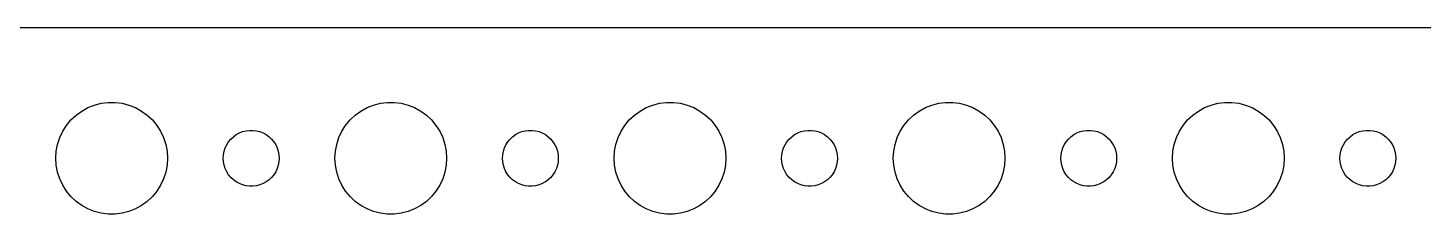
# Model space of a CAD drawing. Header units: metres. Extents: x -142 to 142, y -112 to 112.
# Drawn here: x -4.5 to 70.5, y 102 to 112 of the extents above; entities that cross this region are included whole.
import ezdxf

# ---------------------------------------------------------------- set-up
doc = ezdxf.new("R2010")
doc.units = ezdxf.units.M

msp = doc.modelspace()

# ---------------------------------------------------------------- linework, layer by layer
for p, q in [((137.314, 111.99), (-137.314, 111.99)), ((-0.56213, 107.947), (-0.18837, 107.994)), ((-0.18837, 107.994), (0.18837, 107.994)), ((0.18837, 107.994), (0.56213, 107.947)), ((14.4379, 107.947), (14.8116, 107.994)), ((14.8116, 107.994), (15.1884, 107.994)), ((15.1884, 107.994), (15.5621, 107.947)), ((29.4379, 107.947), (29.8116, 107.994)), ((29.8116, 107.994), (30.1884, 107.994)), ((30.1884, 107.994), (30.5621, 107.947)), ((44.4379, 107.947), (44.8116, 107.994)), ((44.8116, 107.994), (45.1884, 107.994)), ((45.1884, 107.994), (45.5621, 107.947)), ((59.4379, 107.947), (59.8116, 107.994)), ((59.8116, 107.994), (60.1884, 107.994)), ((60.1884, 107.994), (60.5621, 107.947)), ((-2.1869, 107.054), (-1.91226, 107.312)), ((-1.91226, 107.312), (-1.60747, 107.533)), ((-1.60747, 107.533), (-1.27733, 107.714)), ((-1.27733, 107.714), (-0.92705, 107.853)), ((-0.92705, 107.853), (-0.56213, 107.947)), ((0.56213, 107.947), (0.92705, 107.853)), ((0.92705, 107.853), (1.27733, 107.714)), ((1.27733, 107.714), (1.60747, 107.533)), ((1.60747, 107.533), (1.91226, 107.312)), ((1.91226, 107.312), (2.1869, 107.054)), ((12.8131, 107.054), (13.0877, 107.312)), ((13.0877, 107.312), (13.3925, 107.533)), ((13.3925, 107.533), (13.7227, 107.714)), ((13.7227, 107.714), (14.0729, 107.853)), ((14.0729, 107.853), (14.4379, 107.947)), ((15.5621, 107.947), (15.927, 107.853)), ((15.927, 107.853), (16.2773, 107.714)), ((16.2773, 107.714), (16.6075, 107.533)), ((16.6075, 107.533), (16.9123, 107.312)), ((16.9123, 107.312), (17.1869, 107.054)), ((27.8131, 107.054), (28.0877, 107.312)), ((28.0877, 107.312), (28.3925, 107.533)), ((28.3925, 107.533), (28.7227, 107.714)), ((28.7227, 107.714), (29.0729, 107.853)), ((29.0729, 107.853), (29.4379, 107.947)), ((30.5621, 107.947), (30.927, 107.853)), ((30.927, 107.853), (31.2773, 107.714)), ((31.2773, 107.714), (31.6075, 107.533)), ((31.6075, 107.533), (31.9123, 107.312)), ((31.9123, 107.312), (32.1869, 107.054)), ((42.8131, 107.054), (43.0877, 107.312)), ((43.0877, 107.312), (43.3925, 107.533)), ((43.3925, 107.533), (43.7227, 107.714)), ((43.7227, 107.714), (44.0729, 107.853)), ((44.0729, 107.853), (44.4379, 107.947)), ((45.5621, 107.947), (45.927, 107.853)), ((45.927, 107.853), (46.2773, 107.714)), ((46.2773, 107.714), (46.6075, 107.533)), ((46.6075, 107.533), (46.9123, 107.312)), ((46.9123, 107.312), (47.1869, 107.054)), ((57.8131, 107.054), (58.0877, 107.312)), ((58.0877, 107.312), (58.3925, 107.533)), ((58.3925, 107.533), (58.7227, 107.714)), ((58.7227, 107.714), (59.0729, 107.853)), ((59.0729, 107.853), (59.4379, 107.947)), ((60.5621, 107.947), (60.927, 107.853)), ((60.927, 107.853), (61.2773, 107.714)), ((61.2773, 107.714), (61.6075, 107.533)), ((61.6075, 107.533), (61.9123, 107.312)), ((61.9123, 107.312), (62.1869, 107.054)), ((-2.62891, 106.445), (-2.42705, 106.763)), ((-2.42705, 106.763), (-2.1869, 107.054)), ((2.1869, 107.054), (2.42705, 106.763)), ((2.42705, 106.763), (2.62891, 106.445)), ((7.03647, 106.427), (7.21892, 106.473)), ((7.21892, 106.473), (7.40581, 106.497)), ((7.40581, 106.497), (7.59418, 106.497)), ((7.59418, 106.497), (7.78107, 106.473)), ((7.78107, 106.473), (7.96352, 106.427)), ((12.3711, 106.445), (12.5729, 106.763)), ((12.5729, 106.763), (12.8131, 107.054)), ((17.1869, 107.054), (17.427, 106.763)), ((17.427, 106.763), (17.6289, 106.445)), ((22.0365, 106.427), (22.2189, 106.473)), ((22.2189, 106.473), (22.4058, 106.497)), ((22.4058, 106.497), (22.5942, 106.497)), ((22.5942, 106.497), (22.7811, 106.473)), ((22.7811, 106.473), (22.9635, 106.427)), ((27.3711, 106.445), (27.5729, 106.763)), ((27.5729, 106.763), (27.8131, 107.054)), ((32.1869, 107.054), (32.427, 106.763)), ((32.427, 106.763), (32.6289, 106.445)), ((37.0365, 106.427), (37.2189, 106.473)), ((37.2189, 106.473), (37.4058, 106.497)), ((37.4058, 106.497), (37.5942, 106.497)), ((37.5942, 106.497), (37.7811, 106.473)), ((37.7811, 106.473), (37.9635, 106.427)), ((42.3711, 106.445), (42.5729, 106.763)), ((42.5729, 106.763), (42.8131, 107.054)), ((47.1869, 107.054), (47.427, 106.763)), ((47.427, 106.763), (47.6289, 106.445)), ((52.0365, 106.427), (52.2189, 106.473)), ((52.2189, 106.473), (52.4058, 106.497)), ((52.4058, 106.497), (52.5942, 106.497)), ((52.5942, 106.497), (52.7811, 106.473)), ((52.7811, 106.473), (52.9635, 106.427)), ((57.3711, 106.445), (57.5729, 106.763)), ((57.5729, 106.763), (57.8131, 107.054)), ((62.1869, 107.054), (62.427, 106.763)), ((62.427, 106.763), (62.6289, 106.445)), ((67.0365, 106.427), (67.2189, 106.473)), ((67.2189, 106.473), (67.4058, 106.497)), ((67.4058, 106.497), (67.5942, 106.497)), ((67.5942, 106.497), (67.7811, 106.473)), ((67.7811, 106.473), (67.9635, 106.427)), ((-2.97633, 105.376), (-2.90575, 105.746)), ((-2.90575, 105.746), (-2.78932, 106.104)), ((-2.78932, 106.104), (-2.62891, 106.445)), ((2.62891, 106.445), (2.78932, 106.104)), ((2.78932, 106.104), (2.90575, 105.746)), ((2.90575, 105.746), (2.97633, 105.376)), ((6.10533, 105.552), (6.18553, 105.723)), ((6.18553, 105.723), (6.28647, 105.882)), ((6.28647, 105.882), (6.40654, 106.027)), ((6.40654, 106.027), (6.54385, 106.156)), ((6.54385, 106.156), (6.69626, 106.266)), ((6.69626, 106.266), (6.86133, 106.357)), ((6.86133, 106.357), (7.03647, 106.427)), ((7.96352, 106.427), (8.13866, 106.357)), ((8.13866, 106.357), (8.30373, 106.266)), ((8.30373, 106.266), (8.45613, 106.156)), ((8.45613, 106.156), (8.59344, 106.027)), ((8.59344, 106.027), (8.71352, 105.882)), ((8.71352, 105.882), (8.81445, 105.723)), ((8.81445, 105.723), (8.89465, 105.552)), ((12.0237, 105.376), (12.0942, 105.746)), ((12.0942, 105.746), (12.2107, 106.104)), ((12.2107, 106.104), (12.3711, 106.445)), ((17.6289, 106.445), (17.7893, 106.104)), ((17.7893, 106.104), (17.9057, 105.746)), ((17.9057, 105.746), (17.9763, 105.376)), ((21.1053, 105.552), (21.1855, 105.723)), ((21.1855, 105.723), (21.2865, 105.882)), ((21.2865, 105.882), (21.4065, 106.027)), ((21.4065, 106.027), (21.5439, 106.156)), ((21.5439, 106.156), (21.6963, 106.266)), ((21.6963, 106.266), (21.8613, 106.357)), ((21.8613, 106.357), (22.0365, 106.427)), ((22.9635, 106.427), (23.1387, 106.357)), ((23.1387, 106.357), (23.3037, 106.266)), ((23.3037, 106.266), (23.4561, 106.156)), ((23.4561, 106.156), (23.5934, 106.027)), ((23.5934, 106.027), (23.7135, 105.882)), ((23.7135, 105.882), (23.8145, 105.723)), ((23.8145, 105.723), (23.8947, 105.552)), ((27.0237, 105.376), (27.0942, 105.746)), ((27.0942, 105.746), (27.2107, 106.104)), ((27.2107, 106.104), (27.3711, 106.445)), ((32.6289, 106.445), (32.7893, 106.104)), ((32.7893, 106.104), (32.9057, 105.746)), ((32.9057, 105.746), (32.9763, 105.376)), ((36.1053, 105.552), (36.1855, 105.723)), ((36.1855, 105.723), (36.2865, 105.882)), ((36.2865, 105.882), (36.4065, 106.027)), ((36.4065, 106.027), (36.5439, 106.156)), ((36.5439, 106.156), (36.6963, 106.266)), ((36.6963, 106.266), (36.8613, 106.357)), ((36.8613, 106.357), (37.0365, 106.427)), ((37.9635, 106.427), (38.1387, 106.357)), ((38.1387, 106.357), (38.3037, 106.266)), ((38.3037, 106.266), (38.4561, 106.156)), ((38.4561, 106.156), (38.5934, 106.027)), ((38.5934, 106.027), (38.7135, 105.882)), ((38.7135, 105.882), (38.8145, 105.723)), ((38.8145, 105.723), (38.8947, 105.552)), ((42.0237, 105.376), (42.0942, 105.746)), ((42.0942, 105.746), (42.2107, 106.104)), ((42.2107, 106.104), (42.3711, 106.445)), ((47.6289, 106.445), (47.7893, 106.104)), ((47.7893, 106.104), (47.9057, 105.746)), ((47.9057, 105.746), (47.9763, 105.376)), ((51.1053, 105.552), (51.1855, 105.723)), ((51.1855, 105.723), (51.2865, 105.882)), ((51.2865, 105.882), (51.4065, 106.027)), ((51.4065, 106.027), (51.5439, 106.156)), ((51.5439, 106.156), (51.6963, 106.266)), ((51.6963, 106.266), (51.8613, 106.357)), ((51.8613, 106.357), (52.0365, 106.427)), ((52.9635, 106.427), (53.1387, 106.357)), ((53.1387, 106.357), (53.3037, 106.266)), ((53.3037, 106.266), (53.4561, 106.156)), ((53.4561, 106.156), (53.5934, 106.027)), ((53.5934, 106.027), (53.7135, 105.882)), ((53.7135, 105.882), (53.8145, 105.723)), ((53.8145, 105.723), (53.8947, 105.552)), ((57.0237, 105.376), (57.0942, 105.746)), ((57.0942, 105.746), (57.2107, 106.104)), ((57.2107, 106.104), (57.3711, 106.445)), ((62.6289, 106.445), (62.7893, 106.104)), ((62.7893, 106.104), (62.9057, 105.746)), ((62.9057, 105.746), (62.9763, 105.376)), ((66.1053, 105.552), (66.1855, 105.723)), ((66.1855, 105.723), (66.2865, 105.882)), ((66.2865, 105.882), (66.4065, 106.027)), ((66.4065, 106.027), (66.5439, 106.156)), ((66.5439, 106.156), (66.6963, 106.266)), ((66.6963, 106.266), (66.8613, 106.357)), ((66.8613, 106.357), (67.0365, 106.427)), ((67.9635, 106.427), (68.1387, 106.357)), ((68.1387, 106.357), (68.3037, 106.266)), ((68.3037, 106.266), (68.4561, 106.156)), ((68.4561, 106.156), (68.5934, 106.027)), ((68.5934, 106.027), (68.7135, 105.882)), ((68.7135, 105.882), (68.8145, 105.723)), ((68.8145, 105.723), (68.8947, 105.552)), ((-3, 105), (-2.97633, 105.376)), ((-2.97633, 104.624), (-3, 105)), ((2.97633, 105.376), (3, 105)), ((3, 105), (2.97633, 104.624)), ((6, 105), (6.01183, 105.188)), ((6.01183, 104.812), (6, 105)), ((6.01183, 105.188), (6.04712, 105.373)), ((6.04712, 105.373), (6.10533, 105.552)), ((8.89465, 105.552), (8.95287, 105.373)), ((8.95287, 105.373), (8.98816, 105.188)), ((8.98816, 105.188), (9, 105)), ((9, 105), (8.98816, 104.812)), ((12, 105), (12.0237, 105.376)), ((12.0237, 104.624), (12, 105)), ((17.9763, 105.376), (18, 105)), ((18, 105), (17.9763, 104.624)), ((21, 105), (21.0118, 105.188)), ((21.0118, 104.812), (21, 105)), ((21.0118, 105.188), (21.0471, 105.373)), ((21.0471, 105.373), (21.1053, 105.552)), ((23.8947, 105.552), (23.9529, 105.373)), ((23.9529, 105.373), (23.9882, 105.188)), ((23.9882, 105.188), (24, 105)), ((24, 105), (23.9882, 104.812)), ((27, 105), (27.0237, 105.376)), ((27.0237, 104.624), (27, 105)), ((32.9763, 105.376), (33, 105)), ((33, 105), (32.9763, 104.624)), ((36, 105), (36.0118, 105.188)), ((36.0118, 104.812), (36, 105)), ((36.0118, 105.188), (36.0471, 105.373)), ((36.0471, 105.373), (36.1053, 105.552)), ((38.8947, 105.552), (38.9529, 105.373)), ((38.9529, 105.373), (38.9882, 105.188)), ((38.9882, 105.188), (39, 105)), ((39, 105), (38.9882, 104.812)), ((42, 105), (42.0237, 105.376)), ((42.0237, 104.624), (42, 105)), ((47.9763, 105.376), (48, 105)), ((48, 105), (47.9763, 104.624)), ((51, 105), (51.0118, 105.188)), ((51.0118, 104.812), (51, 105)), ((51.0118, 105.188), (51.0471, 105.373)), ((51.0471, 105.373), (51.1053, 105.552)), ((53.8947, 105.552), (53.9529, 105.373)), ((53.9529, 105.373), (53.9882, 105.188)), ((53.9882, 105.188), (54, 105)), ((54, 105), (53.9882, 104.812)), ((57, 105), (57.0237, 105.376)), ((57.0237, 104.624), (57, 105)), ((62.9763, 105.376), (63, 105)), ((63, 105), (62.9763, 104.624)), ((66, 105), (66.0118, 105.188)), ((66.0118, 104.812), (66, 105)), ((66.0118, 105.188), (66.0471, 105.373)), ((66.0471, 105.373), (66.1053, 105.552)), ((68.8947, 105.552), (68.9529, 105.373)), ((68.9529, 105.373), (68.9882, 105.188)), ((68.9882, 105.188), (69, 105)), ((69, 105), (68.9882, 104.812)), ((-2.90575, 104.254), (-2.97633, 104.624)), ((-2.78932, 103.896), (-2.90575, 104.254)), ((2.90575, 104.254), (2.78932, 103.896)), ((2.97633, 104.624), (2.90575, 104.254)), ((6.04712, 104.627), (6.01183, 104.812)), ((6.10533, 104.448), (6.04712, 104.627)), ((6.18553, 104.277), (6.10533, 104.448)), ((6.28647, 104.118), (6.18553, 104.277)), ((8.81445, 104.277), (8.71352, 104.118)), ((8.89465, 104.448), (8.81445, 104.277)), ((8.95287, 104.627), (8.89465, 104.448)), ((8.98816, 104.812), (8.95287, 104.627)), ((12.0942, 104.254), (12.0237, 104.624)), ((12.2107, 103.896), (12.0942, 104.254)), ((17.9057, 104.254), (17.7893, 103.896)), ((17.9763, 104.624), (17.9057, 104.254)), ((21.0471, 104.627), (21.0118, 104.812)), ((21.1053, 104.448), (21.0471, 104.627)), ((21.1855, 104.277), (21.1053, 104.448)), ((21.2865, 104.118), (21.1855, 104.277)), ((23.8145, 104.277), (23.7135, 104.118)), ((23.8947, 104.448), (23.8145, 104.277)), ((23.9529, 104.627), (23.8947, 104.448)), ((23.9882, 104.812), (23.9529, 104.627)), ((27.0942, 104.254), (27.0237, 104.624)), ((27.2107, 103.896), (27.0942, 104.254)), ((32.9057, 104.254), (32.7893, 103.896)), ((32.9763, 104.624), (32.9057, 104.254)), ((36.0471, 104.627), (36.0118, 104.812)), ((36.1053, 104.448), (36.0471, 104.627)), ((36.1855, 104.277), (36.1053, 104.448)), ((36.2865, 104.118), (36.1855, 104.277)), ((38.8145, 104.277), (38.7135, 104.118)), ((38.8947, 104.448), (38.8145, 104.277)), ((38.9529, 104.627), (38.8947, 104.448)), ((38.9882, 104.812), (38.9529, 104.627)), ((42.0942, 104.254), (42.0237, 104.624)), ((42.2107, 103.896), (42.0942, 104.254)), ((47.9057, 104.254), (47.7893, 103.896)), ((47.9763, 104.624), (47.9057, 104.254)), ((51.0471, 104.627), (51.0118, 104.812)), ((51.1053, 104.448), (51.0471, 104.627)), ((51.1855, 104.277), (51.1053, 104.448)), ((51.2865, 104.118), (51.1855, 104.277)), ((53.8145, 104.277), (53.7135, 104.118)), ((53.8947, 104.448), (53.8145, 104.277)), ((53.9529, 104.627), (53.8947, 104.448)), ((53.9882, 104.812), (53.9529, 104.627)), ((57.0942, 104.254), (57.0237, 104.624)), ((57.2107, 103.896), (57.0942, 104.254)), ((62.9057, 104.254), (62.7893, 103.896)), ((62.9763, 104.624), (62.9057, 104.254)), ((66.0471, 104.627), (66.0118, 104.812)), ((66.1053, 104.448), (66.0471, 104.627)), ((66.1855, 104.277), (66.1053, 104.448)), ((66.2865, 104.118), (66.1855, 104.277)), ((68.8145, 104.277), (68.7135, 104.118)), ((68.8947, 104.448), (68.8145, 104.277)), ((68.9529, 104.627), (68.8947, 104.448)), ((68.9882, 104.812), (68.9529, 104.627)), ((-2.62891, 103.555), (-2.78932, 103.896)), ((-2.42705, 103.237), (-2.62891, 103.555)), ((2.62891, 103.555), (2.42705, 103.237)), ((2.78932, 103.896), (2.62891, 103.555)), ((6.40654, 103.973), (6.28647, 104.118)), ((6.54385, 103.844), (6.40654, 103.973)), ((6.69626, 103.734), (6.54385, 103.844)), ((6.86133, 103.643), (6.69626, 103.734)), ((7.03647, 103.573), (6.86133, 103.643)), ((7.21892, 103.527), (7.03647, 103.573)), ((7.40581, 103.503), (7.21892, 103.527)), ((7.59418, 103.503), (7.40581, 103.503)), ((7.78107, 103.527), (7.59418, 103.503)), ((7.96352, 103.573), (7.78107, 103.527)), ((8.13866, 103.643), (7.96352, 103.573)), ((8.30373, 103.734), (8.13866, 103.643)), ((8.45613, 103.844), (8.30373, 103.734)), ((8.59344, 103.973), (8.45613, 103.844)), ((8.71352, 104.118), (8.59344, 103.973)), ((12.3711, 103.555), (12.2107, 103.896)), ((12.5729, 103.237), (12.3711, 103.555)), ((17.6289, 103.555), (17.427, 103.237)), ((17.7893, 103.896), (17.6289, 103.555)), ((21.4065, 103.973), (21.2865, 104.118)), ((21.5439, 103.844), (21.4065, 103.973)), ((21.6963, 103.734), (21.5439, 103.844)), ((21.8613, 103.643), (21.6963, 103.734)), ((22.0365, 103.573), (21.8613, 103.643)), ((22.2189, 103.527), (22.0365, 103.573)), ((22.4058, 103.503), (22.2189, 103.527)), ((22.5942, 103.503), (22.4058, 103.503)), ((22.7811, 103.527), (22.5942, 103.503)), ((22.9635, 103.573), (22.7811, 103.527)), ((23.1387, 103.643), (22.9635, 103.573)), ((23.3037, 103.734), (23.1387, 103.643)), ((23.4561, 103.844), (23.3037, 103.734)), ((23.5934, 103.973), (23.4561, 103.844)), ((23.7135, 104.118), (23.5934, 103.973)), ((27.3711, 103.555), (27.2107, 103.896)), ((27.5729, 103.237), (27.3711, 103.555)), ((32.6289, 103.555), (32.427, 103.237)), ((32.7893, 103.896), (32.6289, 103.555)), ((36.4065, 103.973), (36.2865, 104.118)), ((36.5439, 103.844), (36.4065, 103.973)), ((36.6963, 103.734), (36.5439, 103.844)), ((36.8613, 103.643), (36.6963, 103.734)), ((37.0365, 103.573), (36.8613, 103.643)), ((37.2189, 103.527), (37.0365, 103.573)), ((37.4058, 103.503), (37.2189, 103.527)), ((37.5942, 103.503), (37.4058, 103.503)), ((37.7811, 103.527), (37.5942, 103.503)), ((37.9635, 103.573), (37.7811, 103.527)), ((38.1387, 103.643), (37.9635, 103.573)), ((38.3037, 103.734), (38.1387, 103.643)), ((38.4561, 103.844), (38.3037, 103.734)), ((38.5934, 103.973), (38.4561, 103.844)), ((38.7135, 104.118), (38.5934, 103.973)), ((42.3711, 103.555), (42.2107, 103.896)), ((42.5729, 103.237), (42.3711, 103.555)), ((47.6289, 103.555), (47.427, 103.237)), ((47.7893, 103.896), (47.6289, 103.555)), ((51.4065, 103.973), (51.2865, 104.118)), ((51.5439, 103.844), (51.4065, 103.973)), ((51.6963, 103.734), (51.5439, 103.844)), ((51.8613, 103.643), (51.6963, 103.734)), ((52.0365, 103.573), (51.8613, 103.643)), ((52.2189, 103.527), (52.0365, 103.573)), ((52.4058, 103.503), (52.2189, 103.527)), ((52.5942, 103.503), (52.4058, 103.503)), ((52.7811, 103.527), (52.5942, 103.503)), ((52.9635, 103.573), (52.7811, 103.527)), ((53.1387, 103.643), (52.9635, 103.573)), ((53.3037, 103.734), (53.1387, 103.643)), ((53.4561, 103.844), (53.3037, 103.734)), ((53.5934, 103.973), (53.4561, 103.844)), ((53.7135, 104.118), (53.5934, 103.973)), ((57.3711, 103.555), (57.2107, 103.896)), ((57.5729, 103.237), (57.3711, 103.555)), ((62.6289, 103.555), (62.427, 103.237)), ((62.7893, 103.896), (62.6289, 103.555)), ((66.4065, 103.973), (66.2865, 104.118)), ((66.5439, 103.844), (66.4065, 103.973)), ((66.6963, 103.734), (66.5439, 103.844)), ((66.8613, 103.643), (66.6963, 103.734)), ((67.0365, 103.573), (66.8613, 103.643)), ((67.2189, 103.527), (67.0365, 103.573)), ((67.4058, 103.503), (67.2189, 103.527)), ((67.5942, 103.503), (67.4058, 103.503)), ((67.7811, 103.527), (67.5942, 103.503)), ((67.9635, 103.573), (67.7811, 103.527)), ((68.1387, 103.643), (67.9635, 103.573)), ((68.3037, 103.734), (68.1387, 103.643)), ((68.4561, 103.844), (68.3037, 103.734)), ((68.5934, 103.973), (68.4561, 103.844)), ((68.7135, 104.118), (68.5934, 103.973)), ((-2.1869, 102.946), (-2.42705, 103.237)), ((-1.91226, 102.688), (-2.1869, 102.946)), ((2.1869, 102.946), (1.91226, 102.688)), ((2.42705, 103.237), (2.1869, 102.946)), ((12.8131, 102.946), (12.5729, 103.237)), ((13.0877, 102.688), (12.8131, 102.946)), ((17.1869, 102.946), (16.9123, 102.688)), ((17.427, 103.237), (17.1869, 102.946)), ((27.8131, 102.946), (27.5729, 103.237)), ((28.0877, 102.688), (27.8131, 102.946)), ((32.1869, 102.946), (31.9123, 102.688)), ((32.427, 103.237), (32.1869, 102.946)), ((42.8131, 102.946), (42.5729, 103.237)), ((43.0877, 102.688), (42.8131, 102.946)), ((47.1869, 102.946), (46.9123, 102.688)), ((47.427, 103.237), (47.1869, 102.946)), ((57.8131, 102.946), (57.5729, 103.237)), ((58.0877, 102.688), (57.8131, 102.946)), ((62.1869, 102.946), (61.9123, 102.688)), ((62.427, 103.237), (62.1869, 102.946)), ((-1.60747, 102.467), (-1.91226, 102.688)), ((-1.27733, 102.286), (-1.60747, 102.467)), ((-0.92705, 102.147), (-1.27733, 102.286)), ((-0.56213, 102.053), (-0.92705, 102.147)), ((-0.18837, 102.006), (-0.56213, 102.053)), ((0.18837, 102.006), (-0.18837, 102.006)), ((0.56213, 102.053), (0.18837, 102.006)), ((0.92705, 102.147), (0.56213, 102.053)), ((1.27733, 102.286), (0.92705, 102.147)), ((1.60747, 102.467), (1.27733, 102.286)), ((1.91226, 102.688), (1.60747, 102.467)), ((13.3925, 102.467), (13.0877, 102.688)), ((13.7227, 102.286), (13.3925, 102.467)), ((14.0729, 102.147), (13.7227, 102.286)), ((14.4379, 102.053), (14.0729, 102.147)), ((14.8116, 102.006), (14.4379, 102.053)), ((15.1884, 102.006), (14.8116, 102.006)), ((15.5621, 102.053), (15.1884, 102.006)), ((15.927, 102.147), (15.5621, 102.053)), ((16.2773, 102.286), (15.927, 102.147)), ((16.6075, 102.467), (16.2773, 102.286)), ((16.9123, 102.688), (16.6075, 102.467)), ((28.3925, 102.467), (28.0877, 102.688)), ((28.7227, 102.286), (28.3925, 102.467)), ((29.0729, 102.147), (28.7227, 102.286)), ((29.4379, 102.053), (29.0729, 102.147)), ((29.8116, 102.006), (29.4379, 102.053)), ((30.1884, 102.006), (29.8116, 102.006)), ((30.5621, 102.053), (30.1884, 102.006)), ((30.927, 102.147), (30.5621, 102.053)), ((31.2773, 102.286), (30.927, 102.147)), ((31.6075, 102.467), (31.2773, 102.286)), ((31.9123, 102.688), (31.6075, 102.467)), ((43.3925, 102.467), (43.0877, 102.688)), ((43.7227, 102.286), (43.3925, 102.467)), ((44.0729, 102.147), (43.7227, 102.286)), ((44.4379, 102.053), (44.0729, 102.147)), ((44.8116, 102.006), (44.4379, 102.053)), ((45.1884, 102.006), (44.8116, 102.006)), ((45.5621, 102.053), (45.1884, 102.006)), ((45.927, 102.147), (45.5621, 102.053)), ((46.2773, 102.286), (45.927, 102.147)), ((46.6075, 102.467), (46.2773, 102.286)), ((46.9123, 102.688), (46.6075, 102.467)), ((58.3925, 102.467), (58.0877, 102.688)), ((58.7227, 102.286), (58.3925, 102.467)), ((59.0729, 102.147), (58.7227, 102.286)), ((59.4379, 102.053), (59.0729, 102.147)), ((59.8116, 102.006), (59.4379, 102.053)), ((60.1884, 102.006), (59.8116, 102.006)), ((60.5621, 102.053), (60.1884, 102.006)), ((60.927, 102.147), (60.5621, 102.053)), ((61.2773, 102.286), (60.927, 102.147)), ((61.6075, 102.467), (61.2773, 102.286)), ((61.9123, 102.688), (61.6075, 102.467))]:
    msp.add_line(p, q)

doc.saveas('drawing.dxf')
